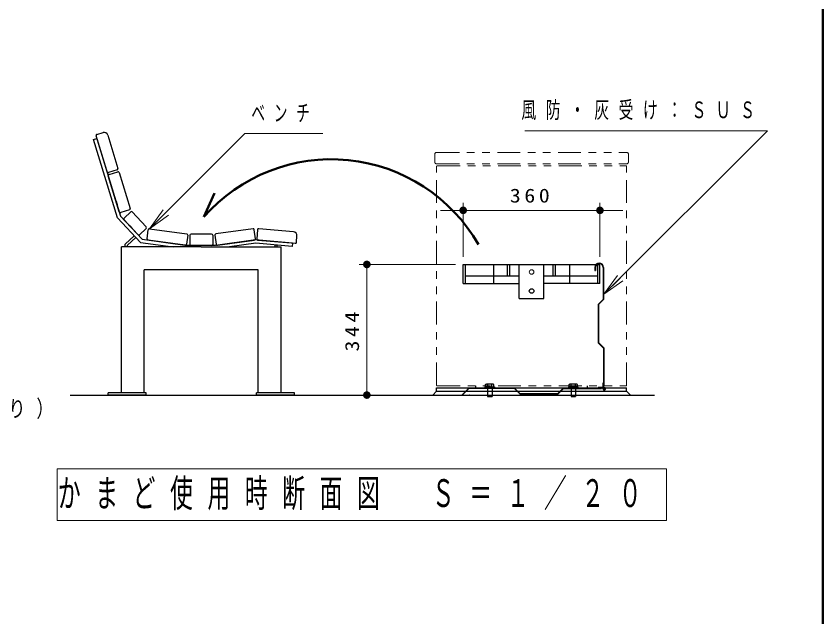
# Model space of a CAD drawing. Units: millimetres on the paper, scale 1:20. Extents: x -365 to 0, y 0 to 257.
# Drawn here: x -106.2 to 0, y 79 to 158.1 of the extents above; entities that cross this region are included whole.
import ezdxf

# ---------------------------------------------------------------- set-up
doc = ezdxf.new("R2010")
doc.units = ezdxf.units.MM
doc.linetypes.add('USER1', pattern=[4.5, 2.5, -2])
doc.linetypes.add('USER3', pattern=[8, 3, -1, 1, -1, 1, -1])
doc.layers.add('1_20', color=7, linetype='Continuous', lineweight=25)
doc.layers.add('NAKAMURA図枠', color=7, linetype='Continuous', lineweight=13)
doc.styles.add('ＭＳ ゴシック', font='')
doc.styles.get('ＭＳ ゴシック').set_extended_font_data('MS Gothic')

# ---------------------------------------------------------------- blocks, each defined once
blk = doc.blocks.new('filled_dot')
at = {"color": 0, "linetype": 'Continuous', "lineweight": -2, "const_width": 1.25}
blk.add_lwpolyline([(-0.625, 0, 1), (0.625, 0, 1)], format="xyb", close=True, dxfattribs=at)

msp = doc.modelspace()

# ---------------------------------------------------------------- linework, layer by layer
at = {"layer": '1_20'}
for p, q in [((-94.183, 137.559), (-95.63, 142.292)), ((-95.531, 142.48), (-94.718, 142.728)), ((-94.093, 142.396), (-92.748, 137.997)), ((-95.958, 141.826), (-95.528, 141.958)), ((-92.802, 131.503), (-95.958, 141.826)), ((-95.528, 141.958), (-92.402, 131.734)), ((-94.68, 139.184), (-94.548, 138.754)), ((-92.575, 132.299), (-94.022, 137.033)), ((-92.848, 137.81), (-93.996, 137.459)), ((-93.923, 137.22), (-92.775, 137.571)), ((-92.588, 137.471), (-91.14, 132.737)), ((-92.999, 133.686), (-92.867, 133.255)), ((-89.563, 128.69), (-92.402, 131.734)), ((-91.24, 132.55), (-92.388, 132.199)), ((-91.074, 132.289), (-91.952, 131.471)), ((-89.021, 130.307), (-90.862, 132.282)), ((-89.783, 128.266), (-92.802, 131.503)), ((-90.118, 129.284), (-91.959, 131.259)), ((-91.192, 130.436), (-90.885, 130.107)), ((-89.028, 130.095), (-89.906, 129.277)), ((-88.928, 128.751), (-88.761, 129.939)), ((-88.591, 130.067), (-83.689, 129.378)), ((-74.979, 130.067), (-79.881, 129.378)), ((-74.643, 128.751), (-74.81, 129.939)), ((-74.394, 129.933), (-74.499, 128.738)), ((-69.649, 129.668), (-74.232, 130.069)), ((-90.607, 129.149), (-91.785, 128.05)), ((-90.402, 128.93), (-91.485, 127.92)), ((-89.563, 128.69), (-83.639, 127.857)), ((-83.898, 127.892), (-88.8, 128.581)), ((-83.562, 129.208), (-83.729, 128.02)), ((-83.285, 129.207), (-83.285, 128.007)), ((-80.435, 129.357), (-83.135, 129.357)), ((-80.285, 129.207), (-80.285, 128.007)), ((-80.009, 129.208), (-79.842, 128.02)), ((-74.635, 128.599), (-79.918, 127.857)), ((-79.672, 127.892), (-74.771, 128.581)), ((-69.774, 128.174), (-74.635, 128.599)), ((-74.363, 128.575), (-69.432, 128.144)), ((-69.269, 128.28), (-69.195, 129.127)), ((-81.785, 127.662), (-92.285, 127.662)), ((-92.285, 108.462), (-92.285, 127.662)), ((-91.785, 127.662), (-91.785, 128.05)), ((-91.485, 127.662), (-91.485, 127.92)), ((-89.783, 128.266), (-85.484, 127.662)), ((-79.931, 127.857), (-83.639, 127.857)), ((-80.435, 127.857), (-83.135, 127.857)), ((-81.785, 127.662), (-71.285, 127.662)), ((-74.623, 128.147), (-78.073, 127.662)), ((-69.813, 127.726), (-74.623, 128.147)), ((-72.085, 127.662), (-72.085, 127.898)), ((-71.785, 127.898), (-72.085, 127.898)), ((-71.785, 127.662), (-71.785, 127.898)), ((-71.285, 108.462), (-71.285, 127.662)), ((-69.774, 128.174), (-69.813, 127.726)), ((-43.329, 125.362), (-43.329, 122.862)), ((-33.329, 125.362), (-33.329, 122.862)), ((-89.285, 108.462), (-89.285, 124.662)), ((-74.285, 124.662), (-89.285, 124.662)), ((-74.285, 108.462), (-74.285, 124.662)), ((-30.004, 124.975), (-30.004, 124.55)), ((-30.004, 124.55), (-29.929, 124.55)), ((-29.929, 124.975), (-29.929, 124.55)), ((-28.929, 124.975), (-28.929, 123.8)), ((-28.854, 124.975), (-28.854, 123.8)), ((-28.854, 124.8), (-28.804, 124.8)), ((-28.854, 120.8), (-28.854, 124.8)), ((-28.804, 120.779), (-28.804, 124.8)), ((-28.929, 123.8), (-28.854, 123.8)), ((-29.554, 120.1), (-28.854, 120.8)), ((-29.554, 120.1), (-29.554, 115.058)), ((-29.504, 120.079), (-28.804, 120.779)), ((-29.504, 120.079), (-29.504, 115.079)), ((-29.554, 115.058), (-28.854, 114.358)), ((-29.504, 115.079), (-28.804, 114.379)), ((-28.854, 114.358), (-28.854, 109.358)), ((-28.804, 114.379), (-28.804, 109.358)), ((-45.669, 109.112), (-45.669, 109.362)), ((-44.377, 109.555), (-44.279, 109.612)), ((-44.377, 109.237), (-44.377, 109.555)), ((-43.379, 109.612), (-44.279, 109.612)), ((-44.103, 109.237), (-44.103, 109.555)), ((-43.988, 109.112), (-43.988, 109.362)), ((-43.554, 109.237), (-43.554, 109.555)), ((-43.28, 109.555), (-43.379, 109.612)), ((-43.28, 109.237), (-43.28, 109.555)), ((-33.377, 109.555), (-33.279, 109.612)), ((-33.377, 109.237), (-33.377, 109.555)), ((-32.379, 109.612), (-33.279, 109.612)), ((-33.103, 109.237), (-33.103, 109.555)), ((-32.669, 109.112), (-32.669, 109.362)), ((-32.554, 109.237), (-32.554, 109.555)), ((-32.28, 109.555), (-32.379, 109.612)), ((-32.28, 109.237), (-32.28, 109.555)), ((-30.988, 109.112), (-30.988, 109.362)), ((-28.854, 109.358), (-28.804, 109.358)), ((-94.035, 108.162), (-94.035, 108.462)), ((-89.035, 108.462), (-94.035, 108.462)), ((-89.035, 108.162), (-89.035, 108.462)), ((-74.535, 108.162), (-74.535, 108.462)), ((-69.535, 108.462), (-74.535, 108.462)), ((-69.535, 108.162), (-69.535, 108.462)), ((-51.329, 108.162), (-50.829, 108.662)), ((-50.829, 109.112), (-25.829, 109.112)), ((-50.829, 108.662), (-50.829, 109.112)), ((-50.829, 108.662), (-25.829, 108.662)), ((-50.579, 109.112), (-45.579, 109.112)), ((-47.502, 108.172), (-46.603, 109.071)), ((-47.466, 108.137), (-46.583, 109.021)), ((-40.562, 109.071), (-46.603, 109.071)), ((-40.583, 109.021), (-46.583, 109.021)), ((-44.429, 109.237), (-43.229, 109.237)), ((-44.429, 109.112), (-44.429, 109.237)), ((-44.429, 109.112), (-43.229, 109.112)), ((-44.129, 109.112), (-44.129, 107.987)), ((-43.529, 109.112), (-43.529, 107.987)), ((-43.229, 109.237), (-43.229, 109.112)), ((-39.883, 108.321), (-40.583, 109.021)), ((-39.862, 108.371), (-40.562, 109.071)), ((-39.883, 108.321), (-34.841, 108.321)), ((-39.862, 108.371), (-34.862, 108.371)), ((-34.862, 108.371), (-34.162, 109.071)), ((-34.841, 108.321), (-34.141, 109.021)), ((-34.162, 109.071), (-29.141, 109.071)), ((-34.141, 109.021), (-29.141, 109.021)), ((-33.429, 109.237), (-32.229, 109.237)), ((-33.429, 109.112), (-33.429, 109.237)), ((-33.429, 109.112), (-32.229, 109.112)), ((-33.129, 109.112), (-33.129, 107.987)), ((-32.529, 109.112), (-32.529, 107.987)), ((-32.229, 109.237), (-32.229, 109.112)), ((-31.079, 109.112), (-26.079, 109.112)), ((-29.141, 109.021), (-29.141, 109.071)), ((-25.829, 108.662), (-25.829, 109.112)), ((-25.829, 108.662), (-25.329, 108.162)), ((-99.035, 108.162), (-22.171, 108.162)), ((-89.035, 108.162), (-94.035, 108.162)), ((-69.535, 108.162), (-74.535, 108.162)), ((-56.098, 108.162), (-22.171, 108.162)), ((-47.466, 108.137), (-47.502, 108.172)), ((-47.466, 108.137), (-47.502, 108.172)), ((-46.466, 108.137), (-46.502, 108.172)), ((-44.129, 107.987), (-43.529, 107.987)), ((-33.129, 107.987), (-32.529, 107.987))]:
    msp.add_line(p, q, dxfattribs=at)
at = {"layer": '1_20', "linetype": 'USER3', "lineweight": 13}
for p, q in [((-51.079, 138.862), (-51.079, 139.862)), ((-50.829, 140.112), (-25.829, 140.112)), ((-25.579, 138.862), (-25.579, 139.862)), ((-50.829, 138.612), (-25.829, 138.612)), ((-50.829, 109.462), (-50.829, 138.262)), ((-50.729, 138.362), (-25.929, 138.362)), ((-25.829, 109.462), (-25.829, 138.262)), ((-50.729, 109.362), (-25.929, 109.362)), ((-45.669, 109.112), (-45.669, 109.362)), ((-43.988, 109.112), (-43.988, 109.362)), ((-32.669, 109.112), (-32.669, 109.362)), ((-30.988, 109.112), (-30.988, 109.362))]:
    msp.add_line(p, q, dxfattribs=at)
at = {"layer": '1_20', "lineweight": 50}
msp.add_line((-81.442, 131.624), (-80.038, 134.728), dxfattribs=at)
at = {"layer": '1_20', "lineweight": 13}
for p, q in [((-47.329, 126.362), (-47.329, 133.485)), ((-29.329, 126.362), (-29.329, 133.485)), ((-88.591, 130.067), (-86.823, 132.542)), ((-88.591, 130.067), (-86.47, 132.188)), ((-86.116, 131.835), (-88.591, 130.067)), ((-50.329, 132.485), (-26.329, 132.485)), ((-48.329, 125.362), (-61.003, 125.362)), ((-60.003, 108.162), (-60.003, 125.362)), ((-28.804, 121.43), (-27.036, 123.905)), ((-28.804, 121.43), (-26.682, 123.551)), ((-26.329, 123.198), (-28.804, 121.43)), ((-57.098, 108.162), (-61.003, 108.162)), ((-100.732, 98.441), (-100.732, 91.634)), ((-20.592, 98.441), (-100.732, 98.441)), ((-20.592, 91.634), (-20.592, 98.441)), ((-100.732, 91.634), (-20.592, 91.634))]:
    msp.add_line(p, q, dxfattribs=at)
at = {"layer": '1_20', "color": 4}
for p, q in [((-47.329, 125.362), (-29.329, 125.362)), ((-47.329, 122.862), (-47.329, 125.362)), ((-47.029, 122.862), (-47.029, 125.362)), ((-43.418, 125.362), (-33.24, 125.362)), ((-41.479, 123.862), (-41.479, 125.362)), ((-41.179, 123.862), (-41.179, 125.362)), ((-39.954, 120.862), (-39.954, 125.362)), ((-36.704, 120.862), (-36.704, 125.362)), ((-35.479, 123.862), (-35.479, 125.362)), ((-35.179, 123.862), (-35.179, 125.362)), ((-29.629, 122.862), (-29.629, 125.362)), ((-29.329, 122.862), (-29.329, 125.362)), ((-47.029, 123.862), (-39.954, 123.862)), ((-36.704, 123.862), (-29.629, 123.862)), ((-47.329, 122.862), (-39.954, 122.862)), ((-29.329, 122.862), (-36.704, 122.862)), ((-39.954, 120.862), (-36.704, 120.862))]:
    msp.add_line(p, q, dxfattribs=at)
at = {"layer": '1_20', "linetype": 'USER1', "lineweight": 13}
for p, q in [((-28.929, 124.162), (-28.854, 124.162)), ((-28.929, 123.987), (-28.854, 123.987))]:
    msp.add_line(p, q, dxfattribs=at)
at = {"layer": '1_20', "color": 2}
for p, q in [((-28.929, 108.983), (-28.929, 109.783)), ((-28.854, 109.783), (-28.929, 109.783)), ((-28.854, 108.983), (-28.854, 109.783)), ((-28.766, 109.146), (-29.566, 109.146)), ((-29.566, 109.071), (-29.566, 109.146)), ((-28.766, 109.071), (-29.566, 109.071))]:
    msp.add_line(p, q, dxfattribs=at)
at = {"layer": '1_20', "lineweight": 13}
for points in [[(-88.591, 130.067), (-76.053, 142.604), (-65.783, 142.604)], [(-28.804, 121.43), (-7.283, 142.951), (-39.23, 142.951)]]:
    msp.add_lwpolyline(points, dxfattribs=at)
at = {"layer": '1_20', "color": 4, "lineweight": 13}
msp.add_circle((-38.329, 124.362), 0.3, dxfattribs=at)
at = {"layer": '1_20', "color": 4}
msp.add_circle((-38.329, 121.862), 0.3, dxfattribs=at)
at = {"layer": '1_20', "color": 2}
for radius in [0.0875, 0.0875, 0.075, 0.075]:
    msp.add_circle((-28.766, 108.983), radius, dxfattribs=at)
at = {"layer": '1_20'}
for centre, radius, start, end in [((-95.487, 142.336), 0.15, 107, 197), ((-94.572, 142.25), 0.5, 17, 107), ((-94.039, 137.602), 0.15, 197, 287), ((-93.879, 137.076), 0.15, 107, 197), ((-92.892, 137.953), 0.15, 287, 17), ((-92.731, 137.427), 0.15, 17, 107), ((-91.284, 132.694), 0.15, 287, 17), ((-92.431, 132.343), 0.15, 197, 287), ((-90.972, 132.18), 0.15, 43, 133), ((-91.849, 131.361), 0.15, 133, 223), ((-89.13, 130.205), 0.15, 313, 43), ((-88.612, 129.918), 0.15, 82, 172), ((-74.958, 129.918), 0.15, 8, 98), ((-74.245, 129.92), 0.15, 85, 175), ((-69.693, 129.17), 0.5, 355, 85), ((-90.008, 129.386), 0.15, 223, 313), ((-88.779, 128.73), 0.15, 172, 262), ((-83.71, 129.229), 0.15, 352, 82), ((-83.135, 129.207), 0.15, 90, 180), ((-80.435, 129.207), 0.15, 0, 90), ((-79.86, 129.229), 0.15, 98, 188), ((-74.791, 128.73), 0.15, 278, 8), ((-74.35, 128.724), 0.15, 175, 265), ((-83.877, 128.041), 0.15, 262, 352), ((-83.135, 128.007), 0.15, 180, 270), ((-80.435, 128.007), 0.15, 270, 0), ((-79.693, 128.041), 0.15, 188, 278), ((-69.418, 128.293), 0.15, 265, 355), ((-29.429, 124.975), 0.575, 0, 180), ((-29.429, 124.975), 0.5, 0, 180), ((-44.24, 109.318), 0.274, 60.00001, 119.99999), ((-43.829, 108.922), 0.69, 66.57346, 113.42654), ((-43.417, 109.318), 0.274, 60.00001, 119.99999), ((-33.24, 109.318), 0.274, 60.00001, 119.99999), ((-32.829, 108.922), 0.69, 66.57346, 113.42654), ((-32.417, 109.318), 0.274, 60.00001, 119.99999)]:
    msp.add_arc(centre, radius, start, end, dxfattribs=at)
at = {"layer": '1_20', "lineweight": 50}
msp.add_arc((-64.684, 116.9), 22.307, 29.75727, 138.69688, dxfattribs=at)
at = {"layer": '1_20', "linetype": 'USER3', "lineweight": 13}
for centre, radius, start, end in [((-50.829, 139.862), 0.25, 90, 180), ((-25.829, 139.862), 0.25, 0, 90), ((-50.829, 138.862), 0.25, 180, 270), ((-50.729, 138.262), 0.1, 90, 180), ((-25.929, 138.262), 0.1, 0, 90), ((-25.829, 138.862), 0.25, 270, 0), ((-50.729, 109.462), 0.1, 180, 270), ((-25.929, 109.462), 0.1, 270, 0)]:
    msp.add_arc(centre, radius, start, end, dxfattribs=at)
at = {"layer": '1_20', "color": 2}
for start, end in [(147.42103, 90), (180, 122.57897)]:
    msp.add_arc((-28.766, 108.983), 0.163, start, end, dxfattribs=at)
at = {"layer": 'NAKAMURA図枠', "lineweight": 50}
msp.add_line((0, 0), (0, 257), dxfattribs=at)

# ---------------------------------------------------------------- block references
at = {"layer": '1_20', "lineweight": 13, "xscale": 0.4, "yscale": 0.4}
for p, rotation in [((-47.329, 132.485), 180), ((-60.003, 125.362), 270), ((-60.003, 108.162), 90)]:
    msp.add_blockref('filled_dot', p, dxfattribs=dict(at, rotation=rotation))
msp.add_blockref('filled_dot', (-29.329, 132.485), dxfattribs=at)

# ---------------------------------------------------------------- texts
at = {"layer": '1_20', "style": 'ＭＳ ゴシック'}
for s, insert, char_height, attachment_point in [('\\T1.64;\\W0.6;ベンチ', (-75.2, 145.254), 2.199, 4), ('\\T1.64;\\W0.65;風防・灰受け：ＳＵＳ', (-39.668, 145.601), 2.199, 4), ('\\T1.33;\\W1.15;360', (-38.329, 133.485), 1.833, 8), ('\\T1.64;\\W0.75;均しモルタル１：３（空練り）', (-151.44, 106.241), 2.199, 4), ('\\T1.64;\\W0.6;かまど使用時断面図\u3000Ｓ＝１／２０', (-100.662, 95.038), 3.666, 4)]:
    msp.add_mtext(s, dxfattribs=dict(at, insert=insert, char_height=char_height, attachment_point=attachment_point))
at = {"layer": '1_20', "insert": (-61.003, 116.762), "char_height": 1.833, "attachment_point": 8, "rotation": 90, "style": 'ＭＳ ゴシック'}
msp.add_mtext('\\T1.33;\\W1.15;344', dxfattribs=at)

doc.saveas('drawing.dxf')
